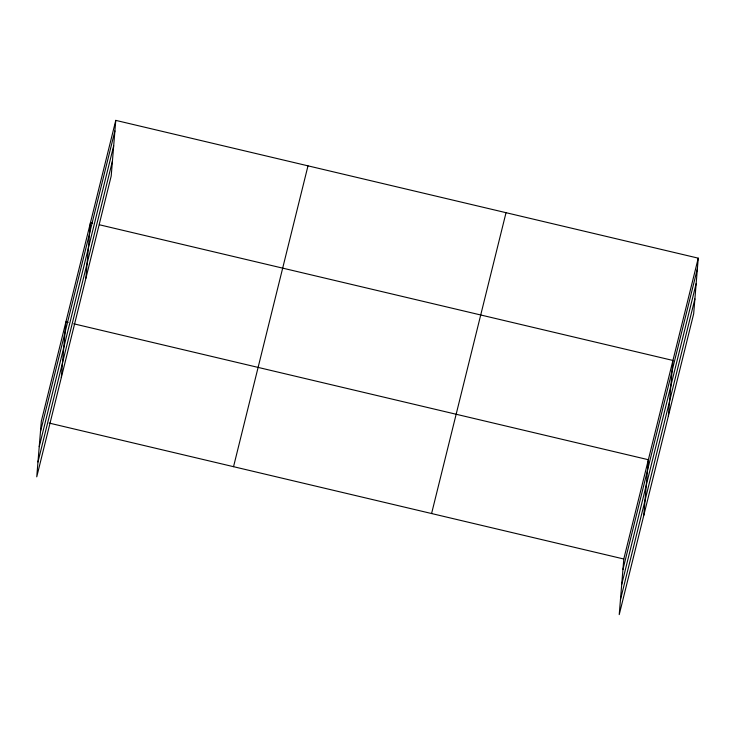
<?xml version="1.0" encoding="UTF-8"?>
<svg xmlns="http://www.w3.org/2000/svg" width="735" height="735" viewBox="0 0 735 735"><rect width="100%" height="100%" fill="white"/><g stroke="black" fill="none" stroke-linecap="round" stroke-linejoin="round"><path stroke-width="1.1" d="M61.317 377.56L65.893 321.939L68.125 322.463M85.885 278.28L90.46 222.659L92.693 223.192M115.772 120.375L111.206 175.996L36.75 476.84L41.325 421.219L115.772 120.375L698.25 258.16L693.675 313.781L619.228 614.625L623.794 559.004L698.25 258.16M643.796 515.345L648.371 459.724L73.711 323.786M668.363 416.074L672.938 360.453L99.4 224.772M40.453 431.785L114.908 130.94M39.231 446.65L113.686 145.806M37.972 461.975L112.427 161.13M233.537 466.688L307.993 165.844M431.583 513.535L506.029 212.691M622.931 569.579L697.377 268.734M621.709 584.444L696.155 283.6M620.45 599.76L694.897 298.915M49.144 423.066L623.794 559.004"/></g></svg>
